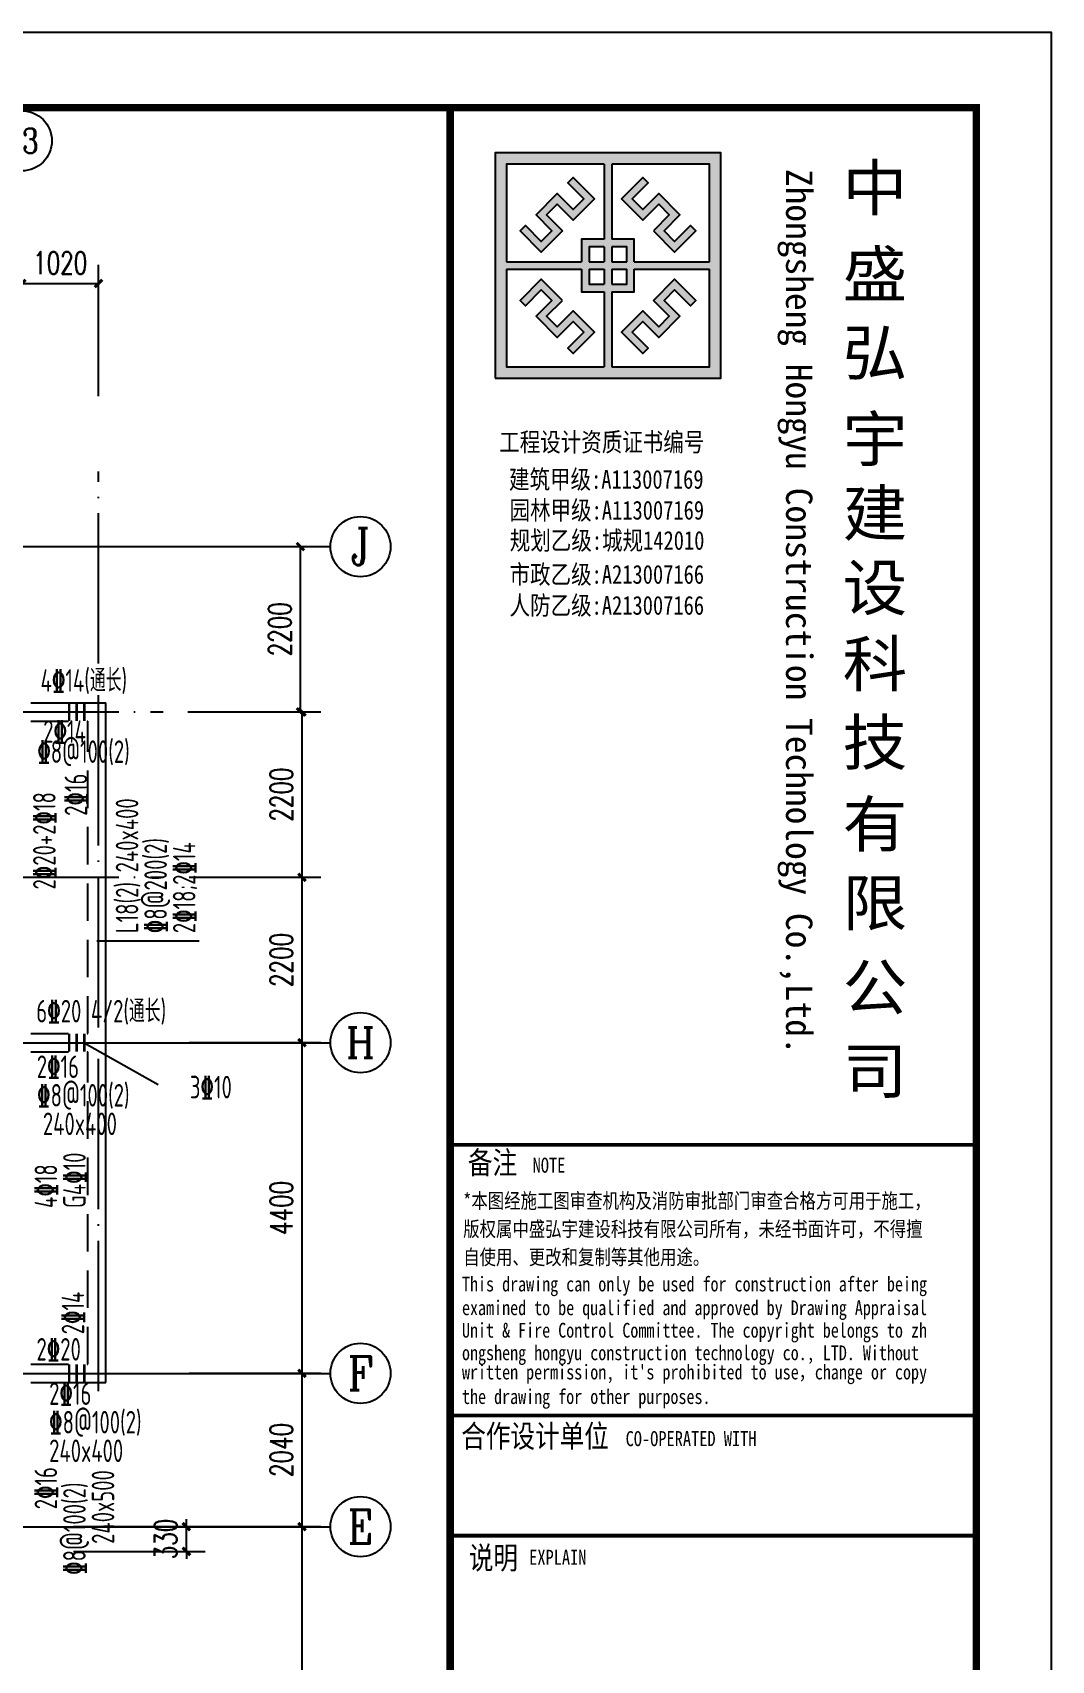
# Model space of a CAD drawing. Extents: x 1051052 to 1482120, y -981644 to -673261.
# Drawn here: x 1207843 to 1221397, y -961304 to -939644 of the extents above; entities that cross this region are included whole.
import ezdxf
from ezdxf.enums import TextEntityAlignment as Align

# ---------------------------------------------------------------- set-up
doc = ezdxf.new("R2010")
doc.units = 0
doc.header["$LTSCALE"] = 1000
doc.header["$MEASUREMENT"] = 0
doc.linetypes.add('DOTE', pattern=[2.42, 2, -0.2, 0.02, -0.2])
doc.linetypes.add('线型3', pattern=[750, 500, -250])
for name, color, linetype in [('AXIS', 3, 'Continuous'), ('AXIS_TEXT', 7, 'Continuous'), ('DOTE', 1, 'DOTE'), ('PUB_DIM', 3, 'Continuous'), ('TK', 142, 'Continuous'), ('填充', 8, 'Continuous')]:
    doc.layers.add(name, color=color, linetype=linetype)
for name, color, linetype, lineweight in [('BEAM', 4, 'Continuous', 25), ('BEAM-DASH', 4, '线型3', 25), ('BEAM-JZ-NUM-V', 6, 'Continuous', 25), ('BEAM-JZ-V', 2, 'Continuous', 25), ('BEAM-REINGJ', 1, 'Continuous', 50), ('BEAM-REINGJ-TEXT', 7, 'Continuous', 25), ('BEAM-YW-H', 7, 'Continuous', 25), ('BEAM-YW-V', 7, 'Continuous', 25)]:
    doc.layers.add(name, color=color, linetype=linetype, lineweight=lineweight)
doc.styles.add('_TCH_AXIS', font='COMPLEX', dxfattribs={"bigfont": 'GBCBIG'})
doc.styles.add('_TCH_DIM_T3', font='SIMPLEX', dxfattribs={"width": 0.705882, "bigfont": 'GBCBIG'})
doc.styles.add('COMPLEX', font='COMPLEX')
doc.styles.add('HYZT1', font='', dxfattribs={"width": 0.8})
doc.styles.add('HYZT2', font='simhei_0.ttf', dxfattribs={"width": 0.8})
doc.styles.add('TSSD_Dimension', font='Tssdeng.shx', dxfattribs={"width": 0.7, "bigfont": 'Hztxt.shx'})
doc.styles.get('HYZT1').set_extended_font_data('SimSun')
doc.dimstyles.new('_TCH_ARCH&&100', dxfattribs={"dimtxt": 297.5, "dimasz": 100, "dimexe": 250, "dimexo": 300, "dimgap": 126.25, "dimtad": 1, "dimdec": 0, "dimzin": 0, "dimdsep": 46, "dimtxsty": '_TCH_DIM_T3', "dimblk": 'ARCHTICK', "dimcen": 0.09, "dimclrt": 7, "dimazin": 2, "dimtfac": 1, "dimtdec": 0, "dimtix": 1, "dimtmove": 2, "dimatfit": 3, "dimfxl": 0, "dimtolj": 1, "dimtzin": 0, "dimarcsym": 0})

# ---------------------------------------------------------------- blocks, each defined once
blk = doc.blocks.new('_ArchTick')
at = {"color": 0, "linetype": 'ByBlock', "const_width": 0.4}
blk.add_lwpolyline([(-0.5, -0.5), (0.5, 0.5)], dxfattribs=at)
blk = doc.blocks.new('*D171')
at = {"layer": 'AXIS', "color": 0, "lineweight": -2, "transparency": 16777216}
for p, q in [((1209928, -959524), (1211678, -959524)), ((1211428, -964684), (1211428, -959524)), ((1209928, -964684), (1211678, -964684))]:
    blk.add_line(p, q, dxfattribs=at)
at = {"layer": 'Defpoints', "color": 0, "transparency": 16777216}
for p in [(1208928, -959524), (1211428, -959524), (1208928, -964684)]:
    blk.add_point(p, dxfattribs=at)
at = {"layer": 'AXIS', "color": 0, "lineweight": -2, "transparency": 16777216, "xscale": 100, "yscale": 100, "zscale": 100}
for p, rotation in [((1211428, -959524), 90), ((1211428, -964684), 270)]:
    blk.add_blockref('_ArchTick', p, dxfattribs=dict(at, rotation=rotation))
at = {"layer": 'AXIS', "color": 7, "transparency": 16777216, "insert": (1211153, -962104), "char_height": 297.5, "attachment_point": 5, "rotation": 90, "style": '_TCH_DIM_T3'}
blk.add_mtext('\\A1;5160', dxfattribs=at)
blk = doc.blocks.new('*D172')
at = {"layer": 'AXIS', "color": 0, "lineweight": -2, "transparency": 16777216}
for p, q in [((1209928, -957484), (1211678, -957484)), ((1211428, -959524), (1211428, -957484)), ((1209928, -959524), (1211678, -959524))]:
    blk.add_line(p, q, dxfattribs=at)
at = {"layer": 'Defpoints', "color": 0, "transparency": 16777216}
for p in [(1208928, -957484), (1211428, -957484), (1208928, -959524)]:
    blk.add_point(p, dxfattribs=at)
at = {"layer": 'AXIS', "color": 0, "lineweight": -2, "transparency": 16777216, "xscale": 100, "yscale": 100, "zscale": 100}
for p, rotation in [((1211428, -957484), 90), ((1211428, -959524), 270)]:
    blk.add_blockref('_ArchTick', p, dxfattribs=dict(at, rotation=rotation))
at = {"layer": 'AXIS', "color": 7, "transparency": 16777216, "insert": (1211153, -958504), "char_height": 297.5, "attachment_point": 5, "rotation": 90, "style": '_TCH_DIM_T3'}
blk.add_mtext('\\A1;2040', dxfattribs=at)
blk = doc.blocks.new('*D173')
at = {"layer": 'AXIS', "color": 0, "lineweight": -2, "transparency": 16777216}
for p, q in [((1209928, -953084), (1211678, -953084)), ((1211428, -957484), (1211428, -953084)), ((1209928, -957484), (1211678, -957484))]:
    blk.add_line(p, q, dxfattribs=at)
at = {"layer": 'Defpoints', "color": 0, "transparency": 16777216}
for p in [(1208928, -953084), (1211428, -953084), (1208928, -957484)]:
    blk.add_point(p, dxfattribs=at)
at = {"layer": 'AXIS', "color": 0, "lineweight": -2, "transparency": 16777216, "xscale": 100, "yscale": 100, "zscale": 100}
for p, rotation in [((1211428, -953084), 90), ((1211428, -957484), 270)]:
    blk.add_blockref('_ArchTick', p, dxfattribs=dict(at, rotation=rotation))
at = {"layer": 'AXIS', "color": 7, "transparency": 16777216, "insert": (1211153, -955284), "char_height": 297.5, "attachment_point": 5, "rotation": 90, "style": '_TCH_DIM_T3'}
blk.add_mtext('\\A1;4400', dxfattribs=at)
blk = doc.blocks.new('_AXISO')
blk.add_circle((0, 0), 0.5)
at = {"layer": 'AXIS_TEXT', "style": 'COMPLEX', "width": 1.041667}
blk.add_attdef('A', text='', height=0.56, dxfattribs=at).set_placement((-0.25, -0.28), (0.25, -0.28), align=Align.FIT)
blk = doc.blocks.new('*D207')
at = {"layer": 'AXIS', "color": 0, "lineweight": -2, "transparency": 16777216}
for p, q in [((1207700, -944484), (1207700, -942734)), ((1208720, -944484), (1208720, -942734)), ((1207700, -942984), (1208720, -942984))]:
    blk.add_line(p, q, dxfattribs=at)
at = {"layer": 'Defpoints', "color": 0, "transparency": 16777216}
for p in [(1208720, -942984), (1207700, -945484), (1208720, -945484)]:
    blk.add_point(p, dxfattribs=at)
at = {"layer": 'AXIS', "color": 0, "lineweight": -2, "transparency": 16777216, "xscale": 100, "yscale": 100, "zscale": 100, "rotation": 180}
blk.add_blockref('_ArchTick', (1207700, -942984), dxfattribs=at)
at = {"layer": 'AXIS', "color": 0, "lineweight": -2, "transparency": 16777216, "xscale": 100, "yscale": 100, "zscale": 100}
blk.add_blockref('_ArchTick', (1208720, -942984), dxfattribs=at)
at = {"layer": 'AXIS', "color": 7, "transparency": 16777216, "insert": (1208210, -942709), "char_height": 297.5, "attachment_point": 5, "style": '_TCH_DIM_T3'}
blk.add_mtext('\\A1;1020', dxfattribs=at)
blk = doc.blocks.new('*D212')
at = {"layer": 'AXIS', "color": 0, "lineweight": -2, "transparency": 16777216}
for p, q in [((1209928, -950884), (1211678, -950884)), ((1211428, -953084), (1211428, -950884)), ((1209928, -953084), (1211678, -953084))]:
    blk.add_line(p, q, dxfattribs=at)
at = {"layer": 'Defpoints', "color": 0, "transparency": 16777216}
for p in [(1209580, -950884), (1211428, -950884), (1208928, -953084)]:
    blk.add_point(p, dxfattribs=at)
at = {"layer": 'AXIS', "color": 0, "lineweight": -2, "transparency": 16777216, "xscale": 100, "yscale": 100, "zscale": 100}
for p, rotation in [((1211428, -950884), 90), ((1211428, -953084), 270)]:
    blk.add_blockref('_ArchTick', p, dxfattribs=dict(at, rotation=rotation))
at = {"layer": 'AXIS', "color": 7, "transparency": 16777216, "insert": (1211153, -951984), "char_height": 297.5, "attachment_point": 5, "rotation": 90, "style": '_TCH_DIM_T3'}
blk.add_mtext('\\A1;2200', dxfattribs=at)
blk = doc.blocks.new('*D213')
at = {"layer": 'AXIS', "color": 0, "lineweight": -2, "transparency": 16777216}
for p, q in [((1209928, -948684), (1211678, -948684)), ((1211428, -950884), (1211428, -948684)), ((1209928, -950884), (1211678, -950884))]:
    blk.add_line(p, q, dxfattribs=at)
at = {"layer": 'Defpoints', "color": 0, "transparency": 16777216}
for p in [(1209580, -948684), (1211428, -948684), (1209580, -950884)]:
    blk.add_point(p, dxfattribs=at)
at = {"layer": 'AXIS', "color": 0, "lineweight": -2, "transparency": 16777216, "xscale": 100, "yscale": 100, "zscale": 100}
for p, rotation in [((1211428, -948684), 90), ((1211428, -950884), 270)]:
    blk.add_blockref('_ArchTick', p, dxfattribs=dict(at, rotation=rotation))
at = {"layer": 'AXIS', "color": 7, "transparency": 16777216, "insert": (1211153, -949784), "char_height": 297.5, "attachment_point": 5, "rotation": 90, "style": '_TCH_DIM_T3'}
blk.add_mtext('\\A1;2200', dxfattribs=at)
blk = doc.blocks.new('*D214')
at = {"layer": 'AXIS', "color": 0, "lineweight": -2, "transparency": 16777216}
for p, q in [((1209907, -946484), (1211657, -946484)), ((1211407, -948684), (1211407, -946484)), ((1209907, -948684), (1211657, -948684))]:
    blk.add_line(p, q, dxfattribs=at)
at = {"layer": 'Defpoints', "color": 0, "transparency": 16777216}
for p in [(1209437, -946484), (1211407, -946484), (1209580, -948684)]:
    blk.add_point(p, dxfattribs=at)
at = {"layer": 'AXIS', "color": 0, "lineweight": -2, "transparency": 16777216, "xscale": 100, "yscale": 100, "zscale": 100}
for p, rotation in [((1211407, -946484), 90), ((1211407, -948684), 270)]:
    blk.add_blockref('_ArchTick', p, dxfattribs=dict(at, rotation=rotation))
at = {"layer": 'AXIS', "color": 7, "transparency": 16777216, "insert": (1211132, -947584), "char_height": 297.5, "attachment_point": 5, "rotation": 90, "style": '_TCH_DIM_T3'}
blk.add_mtext('\\A1;2200', dxfattribs=at)
blk = doc.blocks.new('A$C05385F37')
at = {"layer": 'TK'}
h = blk.add_hatch(color=256, dxfattribs=at)
h.paths.add_polyline_path([(-4400, -1600), (-7400, -1600), (-7400, -4600), (-4400, -4600)])
h.paths.add_polyline_path([(-4550, -3150), (-4550, -4450), (-5850, -4450), (-5850, -3450), (-5550, -3450), (-5550, -3150)], flags=16)
h.paths.add_polyline_path([(-4550, -3050), (-5550, -3050), (-5550, -2750), (-5850, -2750), (-5850, -1750), (-4550, -1750)], flags=16)
h.paths.add_polyline_path([(-4730, -3563), (-4801, -3634), (-5013, -3422), (-5154, -3563), (-4943, -3775), (-5225, -4058), (-5437, -3846), (-5578, -3987), (-5366, -4199), (-5437, -4270), (-5720, -3987), (-5437, -3704), (-5225, -3917), (-5084, -3775), (-5296, -3563), (-5013, -3280)], flags=0)
h.paths.add_polyline_path([(-5013, -2920), (-5296, -2637), (-5084, -2425), (-5225, -2283), (-5437, -2496), (-5720, -2213), (-5437, -1930), (-5366, -2001), (-5578, -2213), (-5437, -2354), (-5225, -2142), (-4943, -2425), (-5154, -2637), (-5013, -2778), (-4801, -2566), (-4730, -2637)], flags=0)
h.paths.add_polyline_path([(-5650, -3150), (-5650, -3350), (-5850, -3350), (-5850, -3150)], flags=16)
h.paths.add_polyline_path([(-5650, -3050), (-5850, -3050), (-5850, -2850), (-5650, -2850)], flags=16)
h.paths.add_polyline_path([(-5950, -3150), (-5950, -3350), (-6150, -3350), (-6150, -3150)], flags=16)
h.paths.add_polyline_path([(-5950, -3050), (-6150, -3050), (-6150, -2850), (-5950, -2850)], flags=16)
h.paths.add_polyline_path([(-5950, -3450), (-5950, -4450), (-7250, -4450), (-7250, -3150), (-6250, -3150), (-6250, -3450)], flags=16)
h.paths.add_polyline_path([(-5950, -2750), (-6250, -2750), (-6250, -3050), (-7250, -3050), (-7250, -1750), (-5950, -1750)], flags=16)
h.paths.add_polyline_path([(-6080, -3987), (-6363, -4270), (-6434, -4199), (-6222, -3987), (-6363, -3846), (-6575, -4058), (-6857, -3775), (-6646, -3563), (-6787, -3422), (-6999, -3634), (-7070, -3563), (-6787, -3280), (-6504, -3563), (-6716, -3775), (-6575, -3917), (-6363, -3704)], flags=0)
h.paths.add_polyline_path([(-6080, -2213), (-6363, -2496), (-6575, -2283), (-6716, -2425), (-6504, -2637), (-6787, -2920), (-7070, -2637), (-6999, -2566), (-6787, -2778), (-6646, -2637), (-6857, -2425), (-6575, -2142), (-6363, -2354), (-6222, -2213), (-6434, -2001), (-6363, -1930)], flags=0)
for points in [[(-6575, -2283), (-6363, -2496), (-6080, -2213), (-6363, -1930), (-6434, -2001), (-6222, -2213), (-6363, -2354), (-6575, -2142), (-6857, -2425), (-6646, -2637), (-6787, -2778), (-6999, -2566), (-7070, -2637), (-6787, -2920), (-6504, -2637), (-6716, -2425)], [(-5084, -2425), (-5296, -2637), (-5013, -2920), (-4730, -2637), (-4801, -2566), (-5013, -2778), (-5154, -2637), (-4943, -2425), (-5225, -2142), (-5437, -2354), (-5578, -2213), (-5366, -2001), (-5437, -1930), (-5720, -2213), (-5437, -2496), (-5225, -2283)], [(-6716, -3775), (-6504, -3563), (-6787, -3280), (-7070, -3563), (-6999, -3634), (-6787, -3422), (-6646, -3563), (-6857, -3775), (-6575, -4058), (-6363, -3846), (-6222, -3987), (-6434, -4199), (-6363, -4270), (-6080, -3987), (-6363, -3704), (-6575, -3917)], [(-5225, -3917), (-5437, -3704), (-5720, -3987), (-5437, -4270), (-5366, -4199), (-5578, -3987), (-5437, -3846), (-5225, -4058), (-4943, -3775), (-5154, -3563), (-5013, -3422), (-4801, -3634), (-4730, -3563), (-5013, -3280), (-5296, -3563), (-5084, -3775)]]:
    blk.add_hatch(color=256, dxfattribs=at).paths.add_polyline_path(points)
for p, q in [((-8000, -1000), (-1000, -1000)), ((-1000, -1000), (-1000, -26100)), ((-5950, -1750), (-5950, -2750)), ((-5850, -1750), (-5850, -2750)), ((-5950, -2850), (-5950, -3050)), ((-5850, -2850), (-5850, -3050)), ((-7250, -3050), (-6250, -3050)), ((-7250, -3150), (-6250, -3150)), ((-6150, -3050), (-5950, -3050)), ((-6150, -3150), (-5950, -3150)), ((-5950, -3150), (-5950, -3350)), ((-5850, -3050), (-5650, -3050)), ((-5850, -3150), (-5650, -3150)), ((-5850, -3150), (-5850, -3350)), ((-5550, -3050), (-4550, -3050)), ((-5550, -3150), (-4550, -3150)), ((-5950, -3450), (-5950, -4450)), ((-5850, -3450), (-5850, -4450)), ((-8000, -14800), (-1000, -14800))]:
    blk.add_line(p, q, dxfattribs=at)
for points, const_width in [([(-8000, -1000), (-8000, -41000)], 100), ([(-8000, -14800), (-1000, -14800)], 50), ([(-1000, -18400), (-8000, -18400)], 50), ([(-1000, -20000), (-8000, -20000)], 50)]:
    blk.add_lwpolyline(points, dxfattribs=dict(at, const_width=const_width))
for points in [[(-7400, -4600), (-4400, -4600), (-4400, -1600), (-7400, -1600)], [(-6504, -2637), (-6787, -2920), (-7070, -2637), (-6999, -2566), (-6787, -2778), (-6646, -2637), (-6857, -2425), (-6575, -2142), (-6363, -2354), (-6222, -2213), (-6434, -2001), (-6363, -1930), (-6080, -2213), (-6363, -2496), (-6575, -2283), (-6716, -2425)], [(-5296, -2637), (-5013, -2920), (-4730, -2637), (-4801, -2566), (-5013, -2778), (-5154, -2637), (-4943, -2425), (-5225, -2142), (-5437, -2354), (-5578, -2213), (-5366, -2001), (-5437, -1930), (-5720, -2213), (-5437, -2496), (-5225, -2283), (-5084, -2425)], [(-6504, -3563), (-6787, -3280), (-7070, -3563), (-6999, -3634), (-6787, -3422), (-6646, -3563), (-6857, -3775), (-6575, -4058), (-6363, -3846), (-6222, -3987), (-6434, -4199), (-6363, -4270), (-6080, -3987), (-6363, -3704), (-6575, -3917), (-6716, -3775)], [(-5296, -3563), (-5013, -3280), (-4730, -3563), (-4801, -3634), (-5013, -3422), (-5154, -3563), (-4943, -3775), (-5225, -4058), (-5437, -3846), (-5578, -3987), (-5366, -4199), (-5437, -4270), (-5720, -3987), (-5437, -3704), (-5225, -3917), (-5084, -3775)]]:
    blk.add_lwpolyline(points, close=True, dxfattribs=at)
for points in [[(-5950, -1750), (-7250, -1750), (-7250, -3050)], [(-4550, -3050), (-4550, -1750), (-5850, -1750)], [(-5950, -2750), (-6250, -2750), (-6250, -3050)], [(-5550, -3050), (-5550, -2750), (-5850, -2750)], [(-5950, -2850), (-6150, -2850), (-6150, -3050)], [(-5650, -3050), (-5650, -2850), (-5850, -2850)], [(-7250, -3150), (-7250, -4450), (-5950, -4450)], [(-6250, -3150), (-6250, -3450), (-5950, -3450)], [(-6150, -3150), (-6150, -3350), (-5950, -3350)], [(-5850, -4450), (-4550, -4450), (-4550, -3150)], [(-5850, -3350), (-5650, -3350), (-5650, -3150)], [(-5850, -3450), (-5550, -3450), (-5550, -3150)]]:
    blk.add_lwpolyline(points, dxfattribs=at)
for s, height, style, width, p in [('中', 600, 'HYZT2', 1.05, (-2778, -2366)), ('盛', 600, 'HYZT2', 1.05, (-2778, -3515)), ('弘', 600, 'HYZT2', 1.05, (-2778, -4559)), ('宇', 600, 'HYZT2', 1.05, (-2778, -5708)), ('工程设计资质证书编号', 250, 'HYZT1', 0.8, (-7346, -5574)), ('建', 600, 'HYZT2', 1.05, (-2778, -6696)), ('设', 600, 'HYZT2', 1.05, (-2778, -7687)), ('科', 600, 'HYZT2', 1.05, (-2778, -8702)), ('技', 600, 'HYZT2', 1.05, (-2778, -9744)), ('有', 600, 'HYZT2', 1.05, (-2778, -10833)), ('限', 600, 'HYZT2', 1.05, (-2778, -11880)), ('公', 600, 'HYZT2', 1.05, (-2778, -13003)), ('司', 600, 'HYZT2', 1.05, (-2778, -14115)), ('备注', 300, 'HYZT1', 0.8, (-7763, -15187)), ('NOTE', 200, 'HYZT1', 0.8, (-6902, -15171)), ('*本图经施工图审查机构及消防审批部门审查合格方可用于施工，', 200, 'HYZT1', 0.8, (-7826, -15644)), ('版权属中盛弘宇建设科技有限公司所有，未经书面许可，不得擅', 200, 'HYZT1', 0.8, (-7826, -16019)), ('自使用、更改和复制等其他用途。', 200, 'HYZT1', 0.8, (-7826, -16394)), ('This drawing can only be used for construction after being ', 196, 'HYZT1', 0.8, (-7842, -16750)), ('examined to be qualified and approved by Drawing Appraisal ', 196, 'HYZT1', 0.8, (-7842, -17066)), ('Unit & Fire Control Committee. The copyright belongs to zh', 196, 'HYZT1', 0.8, (-7842, -17365)), ('ongsheng hongyu construction technology co., LTD. Without ', 196, 'HYZT1', 0.8, (-7842, -17665)), ("written permission, it's prohibited to use，change or copy ", 196, 'HYZT1', 0.8, (-7842, -17921)), ('the drawing for other purposes.', 196, 'HYZT1', 0.8, (-7842, -18248)), ('合作设计单位', 300, 'HYZT1', 0.8, (-7852, -18825)), ('CO-OPERATED WITH', 200, 'HYZT1', 0.8, (-5665, -18809)), ('说明', 300, 'HYZT1', 0.8, (-7751, -20445)), ('EXPLAIN', 200, 'HYZT1', 0.8, (-6948, -20388))]:
    blk.add_text(s, height=height, dxfattribs=dict(at, style=style, width=width)).set_placement(p)
at = {"layer": 'TK', "style": 'HYZT2', "width": 0.99}
blk.add_text('Zhongsheng Hongyu Construction Technology Co.,Ltd.', height=350, rotation=270, dxfattribs=at).set_placement((-3530, -1814))
at = {"layer": 'TK', "style": 'HYZT1', "width": 0.8}
for s, p in [('建筑甲级:A113007169', (-5922, -5945)), ('园林甲级:A113007169', (-5915, -6355)), ('规划乙级:城规142010', (-5911, -6757)), ('市政乙级:A213007166', (-5915, -7209)), ('人防乙级:A213007166', (-5915, -7621))]:
    blk.add_text(s, height=250, dxfattribs=at).set_placement(p, align=Align.MIDDLE_CENTER)
blk = doc.blocks.new('A2K')
at = {"layer": 'TK'}
blk.add_lwpolyline([(0, 0), (59400, 0), (59400, 42000), (0, 42000)], close=True, dxfattribs=at)
at = {"layer": 'TK', "const_width": 100}
blk.add_lwpolyline([(2500, 1000), (58400, 1000), (58400, 41000), (2500, 41000)], close=True, dxfattribs=at)
at = {"color": 4}
blk.add_blockref('A$C05385F37', (59400, 42000), dxfattribs=at)
blk = doc.blocks.new('*D1344')
at = {"layer": 'Defpoints', "color": 0, "transparency": 16777216}
for p in [(1207820, -959524), (1209889, -959524), (1207820, -959854)]:
    blk.add_point(p, dxfattribs=at)
at = {"layer": 'PUB_DIM', "color": 0, "lineweight": -2, "transparency": 16777216}
for p, q in [((1208389, -959524), (1210139, -959524)), ((1209889, -959524), (1209889, -959424)), ((1209889, -959854), (1209889, -959524)), ((1208389, -959854), (1210139, -959854)), ((1209889, -959854), (1209889, -959954))]:
    blk.add_line(p, q, dxfattribs=at)
at = {"layer": 'PUB_DIM', "color": 0, "lineweight": -2, "transparency": 16777216, "xscale": 100, "yscale": 100, "zscale": 100}
for p, rotation in [((1209889, -959524), 270), ((1209889, -959854), 90)]:
    blk.add_blockref('_ArchTick', p, dxfattribs=dict(at, rotation=rotation))
at = {"layer": 'PUB_DIM', "color": 7, "transparency": 16777216, "insert": (1209614, -959689), "char_height": 297.5, "attachment_point": 5, "rotation": 90, "style": '_TCH_DIM_T3'}
blk.add_mtext('\\A1;330', dxfattribs=at)

msp = doc.modelspace()

# ---------------------------------------------------------------- linework, layer by layer
at = {"layer": 'AXIS'}
for p, q in [((1208311.92, -946484.341), (1211804.85, -946484.341)), ((1208311.92, -953084.341), (1211804.85, -953084.341)), ((1208311.92, -957484.341), (1211804.85, -957484.341)), ((1208311.92, -959524.341), (1211804.85, -959524.341))]:
    msp.add_line(p, q, dxfattribs=at)
at = {"layer": 'BEAM'}
for p, q in [((1207819.508, -948564.341), (1208819.508, -948564.341)), ((1208819.508, -953084.341), (1208819.508, -948564.341)), ((1208819.508, -957604.341), (1208819.508, -953084.341)), ((1207819.508, -957604.341), (1208819.508, -957604.341))]:
    msp.add_line(p, q, dxfattribs=at)
at = {"layer": 'BEAM-DASH', "ltscale": 0.001}
for p, q in [((1207819.508, -948804.341), (1208579.508, -948804.341)), ((1208579.508, -952964.341), (1208579.508, -948804.341)), ((1207819.508, -952964.341), (1208579.508, -952964.341)), ((1207819.508, -953204.341), (1208579.508, -953204.341)), ((1208579.508, -957364.341), (1208579.508, -953204.341)), ((1207819.508, -957364.341), (1208579.508, -957364.341))]:
    msp.add_line(p, q, dxfattribs=at)
at = {"layer": 'BEAM-JZ-V'}
msp.add_line((1208699.508, -951728.341), (1210059.508, -951728.341), dxfattribs=at)
at = {"layer": 'BEAM-REINGJ', "const_width": 35}
for points in [[(1208329.508, -948564.341), (1208329.508, -948804.341)], [(1208429.508, -948564.341), (1208429.508, -948804.341)], [(1208529.508, -948564.341), (1208529.508, -948804.341)], [(1208329.508, -952964.341), (1208329.508, -953204.341)], [(1208429.508, -952964.341), (1208429.508, -953204.341)], [(1208529.508, -952964.341), (1208529.508, -953204.341)], [(1208329.508, -957364.341), (1208329.508, -957604.341)], [(1208429.508, -957364.341), (1208429.508, -957604.341)], [(1208529.508, -957364.341), (1208529.508, -957604.341)]]:
    msp.add_lwpolyline(points, dxfattribs=at)
at = {"layer": 'BEAM-REINGJ-TEXT'}
for p, q in [((1208329.508, -953084.341), (1208529.508, -953084.341)), ((1208529.508, -953084.341), (1209515.184, -953639.359))]:
    msp.add_line(p, q, dxfattribs=at)
at = {"layer": 'DOTE'}
for p, q in [((1208719.508, -957720.361), (1208719.508, -945484.341)), ((1167799.508, -946484.341), (1208699.508, -946484.341)), ((1202149.553, -948684.341), (1209579.508, -948684.341)), ((1202149.553, -950884.341), (1209579.508, -950884.341)), ((1167799.508, -953084.341), (1208699.508, -953084.341)), ((1167799.508, -957484.341), (1208699.508, -957484.341)), ((1202052.617, -959524.341), (1208699.508, -959524.341))]:
    msp.add_line(p, q, dxfattribs=at)

# ---------------------------------------------------------------- block references
at = {"layer": 'AXIS'}
ref = msp.add_blockref('_AXISO', (1207699.508, -941084.341), dxfattribs=dict(at, xscale=800, yscale=800, zscale=800))
ref.add_attrib('A', '13', dxfattribs={"layer": 'AXIS_TEXT', "height": 328.4455, "style": '_TCH_AXIS'}).set_placement((1207472.724, -941248.564), (1207926.292, -941248.564), align=Align.FIT)
ref = msp.add_blockref('_AXISO', (1212204.85, -946484.341), dxfattribs=dict(at, xscale=800, yscale=800, zscale=800))
ref.add_attrib('A', 'J', dxfattribs={"layer": 'AXIS_TEXT', "height": 496.066, "style": '_TCH_AXIS'}).set_placement((1212074.928, -946732.374), (1212334.772, -946732.374), align=Align.FIT)
ref = msp.add_blockref('_AXISO', (1212204.85, -953084.341), dxfattribs=dict(at, xscale=800, yscale=800, zscale=800))
ref.add_attrib('A', 'H', dxfattribs={"layer": 'AXIS_TEXT', "height": 405.517, "style": '_TCH_AXIS'}).set_placement((1212011.747, -953287.1), (1212397.953, -953287.1), align=Align.FIT)
ref = msp.add_blockref('_AXISO', (1212204.85, -957484.341), dxfattribs=dict(at, xscale=800, yscale=800, zscale=800))
ref.add_attrib('A', 'F', dxfattribs={"layer": 'AXIS_TEXT', "height": 445.442, "style": '_TCH_AXIS'}).set_placement((1212035.158, -957707.062), (1212374.542, -957707.062), align=Align.FIT)
ref = msp.add_blockref('_AXISO', (1212204.85, -959524.341), dxfattribs=dict(at, xscale=800, yscale=800, zscale=800))
ref.add_attrib('A', 'E', dxfattribs={"layer": 'AXIS_TEXT', "height": 445.442, "style": '_TCH_AXIS'}).set_placement((1212035.158, -959747.062), (1212374.542, -959747.062), align=Align.FIT)
at = {"layer": '填充'}
msp.add_blockref('A2K', (1161997.337, -981643.929), dxfattribs=at)

# ---------------------------------------------------------------- texts
at = {"layer": 'BEAM-JZ-NUM-V', "style": 'TSSD_Dimension', "width": 0.7}
msp.add_text('L18(2) 240x400', height=300, rotation=90, dxfattribs=at).set_placement((1209249.508, -951628.341))
at = {"layer": 'BEAM-JZ-V', "style": 'TSSD_Dimension', "width": 0.7}
for s, p in [('%%1328@200(2)', (1209629.508, -951628.341)), ('2%%13218;2%%13214', (1210009.508, -951628.341))]:
    msp.add_text(s, height=300, rotation=90, dxfattribs=at).set_placement(p)
at = {"layer": 'BEAM-REINGJ-TEXT', "style": 'TSSD_Dimension', "width": 0.7}
msp.add_text('3%%13210', height=300, dxfattribs=at).set_placement((1209935.456, -953525.601), align=Align.TOP_LEFT)
at = {"layer": 'BEAM-YW-H', "style": 'TSSD_Dimension', "width": 0.7}
for s, p in [('4%%13214(通长)', (1207949.187, -948414.942)), ('6%%13220 4/2(通长)', (1207892.525, -952814.942)), ('2%%13220', (1207894.508, -957314.341))]:
    msp.add_text(s, height=300, dxfattribs=at).set_placement(p)
for s, p in [('2%%13214', (1207984.668, -948794.701)), ('%%1328@100(2)', (1207905.287, -949061.459)), ('2%%13216', (1207898.266, -953254.341)), ('%%1328@100(2)', (1207903.096, -953634.341)), ('240x400', (1207979.703, -954014.341)), ('2%%13216', (1208062.914, -957604.341)), ('%%1328@100(2)', (1208062.914, -957984.341)), ('240x400', (1208062.914, -958364.341))]:
    msp.add_text(s, height=300, dxfattribs=at).set_placement(p, align=Align.TOP_LEFT)
at = {"layer": 'BEAM-YW-V', "style": 'TSSD_Dimension', "width": 0.7}
for s, p in [('2%%13216', (1208569.266, -950066.201)), ('2%%13214', (1208529.508, -956965.029))]:
    msp.add_text(s, height=300, rotation=90, dxfattribs=at).set_placement(p)
for s, p in [('2%%13220+2%%13218', (1207849.086, -951046.108)), ('G4%%13210', (1208249.508, -955284.341)), ('4%%13218', (1207869.508, -955284.341)), ('2%%13216', (1207869.508, -959293.682)), ('240x500', (1208629.508, -959753.316)), ('%%1328@100(2)', (1208249.508, -960166.321))]:
    msp.add_text(s, height=300, rotation=90, dxfattribs=at).set_placement(p, align=Align.TOP_LEFT)

# ---------------------------------------------------------------- dimensions: what is measured, and where the dimension line sits
at = {"layer": 'AXIS'}
for base, p1, p2, angle, picture, middle in [((1208719.508, -942984.341), (1207699.508, -945484.341), (1208719.508, -945484.341), 180, '*D207', (1208209.508, -942709.341)), ((1211407.053, -946484.341), (1209579.508, -948684.341), (1209437.258, -946484.341), 270, '*D214', (1211132.053, -947584.341)), ((1211428.169, -948684.341), (1209579.508, -950884.341), (1209579.508, -948684.341), 270, '*D213', (1211153.169, -949784.341)), ((1211428.169, -950884.341), (1208928.169, -953084.341), (1209579.508, -950884.341), 270, '*D212', (1211153.169, -951984.341))]:
    dim = msp.add_linear_dim(base=base, p1=p1, p2=p2, angle=angle, dimstyle='_TCH_ARCH&&100', dxfattribs=at)
    dim.commit()
    dim.dimension.update_dxf_attribs({"geometry": picture, "text_midpoint": middle})
for p1, p2, picture, middle in [((1208928.169, -957484.341), (1208928.169, -953084.341), '*D173', (1211153.169, -955284.341)), ((1208928.169, -959524.341), (1208928.169, -957484.341), '*D172', (1211153.169, -958504.341)), ((1208928.169, -964684.341), (1208928.169, -959524.341), '*D171', (1211153.169, -962104.341))]:
    dim = msp.add_aligned_dim(p1=p1, p2=p2, distance=-2500, dimstyle='_TCH_ARCH&&100', dxfattribs=at)
    dim.commit()
    dim.dimension.update_dxf_attribs({"geometry": picture, "text_midpoint": middle})
at = {"layer": 'PUB_DIM'}
dim = msp.add_aligned_dim(p1=(1207819.508, -959854.341), p2=(1207819.508, -959524.341), distance=-2069.258, dimstyle='_TCH_ARCH&&100', dxfattribs=at)
dim.commit()
dim.dimension.update_dxf_attribs({"geometry": '*D1344', "text_midpoint": (1209613.766, -959689.341)})

doc.saveas('drawing.dxf')
